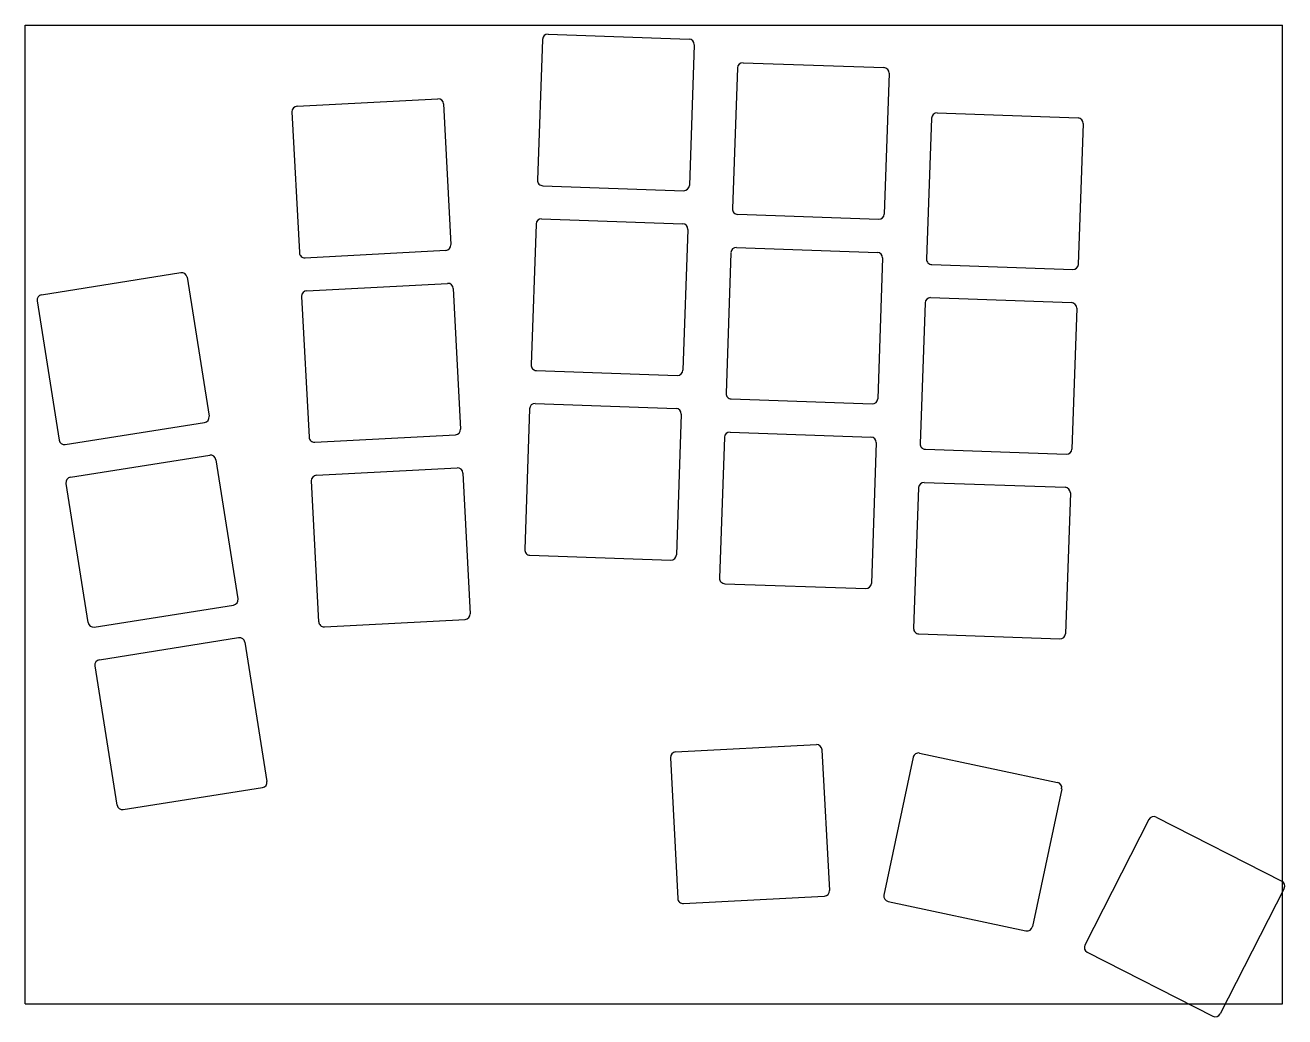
# Model space of a CAD drawing. Header units: millimetres. Extents: x 0 to 116, y -91 to 0.
import ezdxf

# ---------------------------------------------------------------- set-up
doc = ezdxf.new("R2010")
doc.units = ezdxf.units.MM

msp = doc.modelspace()

# ---------------------------------------------------------------- linework, layer by layer
for p, q in [((0, 0), (115.93, 0)), ((0, -90.3), (0, 0)), ((115.93, -90.3), (115.93, 0)), ((48.22, -0.83), (61.21, -1.28)), ((47.7, -1.31), (47.25, -14.3)), ((61.69, -1.8), (61.24, -14.79)), ((66.19, -3.46), (79.18, -3.92)), ((65.67, -3.95), (65.21, -16.94)), ((79.66, -4.43), (79.21, -17.43)), ((25.07, -7.47), (38.05, -6.79)), ((24.6, -8), (25.28, -20.98)), ((38.58, -7.27), (39.26, -20.25)), ((84.08, -8.1), (97.08, -8.56)), ((83.57, -8.59), (83.11, -21.58)), ((97.56, -9.07), (97.1, -22.07)), ((47.73, -14.82), (60.72, -15.27)), ((47.1, -18.35), (46.65, -31.34)), ((47.62, -17.87), (60.61, -18.32)), ((65.7, -17.45), (78.69, -17.91)), ((61.1, -18.84), (60.64, -31.83)), ((25.8, -21.46), (38.79, -20.77)), ((65.59, -20.5), (78.58, -20.96)), ((65.07, -20.99), (64.62, -33.98)), ((79.06, -21.47), (78.61, -34.47)), ((1.51, -24.87), (14.35, -22.83)), ((83.6, -22.09), (96.59, -22.55)), ((14.92, -23.25), (16.96, -36.09)), ((25.96, -24.5), (38.95, -23.82)), ((39.47, -24.29), (40.15, -37.28)), ((1.09, -25.44), (3.13, -38.28)), ((25.49, -25.03), (26.17, -38.01)), ((83.49, -25.14), (96.48, -25.6)), ((82.97, -25.62), (82.52, -38.62)), ((96.96, -26.11), (96.51, -39.11)), ((47.13, -31.86), (60.12, -32.31)), ((65.1, -34.49), (78.09, -34.95)), ((46.51, -35.39), (46.06, -48.38)), ((47.03, -34.91), (60.02, -35.36)), ((60.5, -35.88), (60.05, -48.87)), ((3.7, -38.69), (16.54, -36.66)), ((26.7, -38.48), (39.68, -37.8)), ((64.48, -38.02), (64.02, -51.02)), ((65, -37.54), (77.99, -38)), ((78.47, -38.51), (78.02, -51.51)), ((83, -39.13), (95.99, -39.59)), ((4.18, -41.71), (17.02, -39.67)), ((17.59, -40.09), (19.62, -52.93)), ((26.86, -41.53), (39.84, -40.85)), ((40.36, -41.32), (41.04, -54.3)), ((3.76, -42.28), (5.79, -55.12)), ((26.38, -42.05), (27.06, -55.04)), ((82.38, -42.66), (81.92, -55.66)), ((82.89, -42.18), (95.89, -42.64)), ((96.37, -43.15), (95.91, -56.15)), ((46.54, -48.9), (59.53, -49.35)), ((64.51, -51.53), (77.5, -51.99)), ((6.37, -55.53), (19.21, -53.5)), ((27.59, -55.51), (40.57, -54.83)), ((6.84, -58.55), (19.68, -56.51)), ((82.41, -56.17), (95.4, -56.63)), ((20.26, -56.93), (22.29, -69.77)), ((6.43, -59.12), (8.46, -71.96)), ((59.97, -67.06), (72.95, -66.38)), ((73.47, -66.86), (74.16, -79.84)), ((82.47, -67.16), (95.19, -69.86)), ((59.49, -67.59), (60.17, -80.57)), ((81.88, -67.54), (79.18, -80.26)), ((9.03, -72.38), (21.87, -70.34)), ((95.57, -70.45), (92.87, -83.17)), ((104.29, -73.06), (115.87, -78.97)), ((103.62, -73.28), (97.71, -84.87)), ((116.09, -79.64), (110.19, -91.22)), ((60.7, -81.04), (73.68, -80.36)), ((79.56, -80.85), (92.28, -83.56)), ((97.93, -85.54), (109.52, -91.44)), ((0, -90.3), (115.93, -90.3))]:
    msp.add_line(p, q)
for centre, start, end in [((48.2, -1.33), 88, 178), ((61.19, -1.78), 358, 88), ((66.17, -3.96), 88, 178), ((79.16, -4.42), 358, 88), ((38.08, -7.29), 3, 93), ((25.1, -7.97), 93, 183), ((84.07, -8.6), 88, 178), ((97.06, -9.06), 358, 88), ((47.74, -14.32), 178, 268), ((60.74, -14.77), 268, 358), ((65.71, -16.96), 178, 268), ((47.6, -18.37), 88, 178), ((60.6, -18.82), 358, 88), ((78.71, -17.41), 268, 358), ((38.76, -20.28), 273, 3), ((65.57, -21), 88, 178), ((25.78, -20.96), 183, 273), ((78.56, -21.46), 358, 88), ((83.61, -21.59), 178, 268), ((96.61, -22.05), 268, 358), ((14.43, -23.33), 9, 99), ((38.97, -24.32), 3, 93), ((1.59, -25.36), 99, 189), ((25.99, -25), 93, 183), ((83.47, -25.64), 88, 178), ((96.46, -26.1), 358, 88), ((47.15, -31.36), 178, 268), ((60.14, -31.81), 268, 358), ((65.12, -33.99), 178, 268), ((78.11, -34.45), 268, 358), ((47.01, -35.41), 88, 178), ((60, -35.86), 358, 88), ((16.46, -36.17), 279, 9), ((3.62, -38.2), 189, 279), ((26.67, -37.98), 183, 273), ((39.65, -37.3), 273, 3), ((64.98, -38.04), 88, 178), ((77.97, -38.5), 358, 88), ((83.02, -38.63), 178, 268), ((96.01, -39.09), 268, 358), ((17.09, -40.17), 9, 99), ((4.25, -42.2), 99, 189), ((26.88, -42.03), 93, 183), ((39.86, -41.35), 3, 93), ((82.88, -42.68), 88, 178), ((95.87, -43.14), 358, 88), ((46.56, -48.4), 178, 268), ((59.55, -48.85), 268, 358), ((64.52, -51.03), 178, 268), ((77.52, -51.49), 268, 358), ((19.13, -53.01), 279, 9), ((40.54, -54.33), 273, 3), ((6.29, -55.04), 189, 279), ((27.56, -55.01), 183, 273), ((82.42, -55.67), 178, 268), ((19.76, -57.01), 9, 99), ((95.42, -56.13), 268, 358), ((6.92, -59.04), 99, 189), ((59.99, -67.56), 93, 183), ((72.98, -66.88), 3, 93), ((82.37, -67.65), 78, 168), ((21.8, -69.85), 279, 9), ((95.08, -70.35), 348, 78), ((8.96, -71.88), 189, 279), ((104.06, -73.51), 63, 153), ((115.64, -79.41), 333, 63), ((73.66, -79.86), 273, 3), ((60.67, -80.55), 183, 273), ((79.67, -80.36), 168, 258), ((92.38, -83.07), 258, 348), ((98.16, -85.09), 153, 243), ((109.74, -90.99), 243, 333)]:
    msp.add_arc(centre, 0.5, start, end)

doc.saveas('drawing.dxf')
